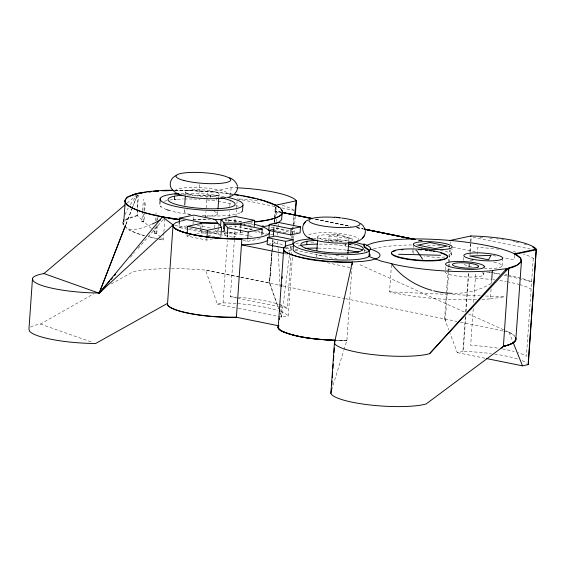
<?xml version="1.0" encoding="UTF-8"?>
<svg xmlns="http://www.w3.org/2000/svg" width="579" height="579" viewBox="0 0 579 579"><rect width="100%" height="100%" fill="white"/><g stroke="black" fill="none" stroke-linecap="round" stroke-linejoin="round"><path stroke-width="0.43" stroke-dasharray="2.9 2.17" d="M125.491 220.36A81.791 15.886 4 0 1 127.648 218.949L137.187 215.743L137.997 193.415M160.738 237.238L156.764 233.561L154.665 233.142L155.997 232.852L143.961 221.721L141.869 221.301L143.194 221.012L137.201 215.468L138.41 195.036M279.44 306.696L287.322 308.289L290.962 256.2M291.02 255.303L291.715 245.424M292.214 238.244L292.402 235.552M292.467 234.647L293.785 215.793M30.578 327.164A50.938 9.894 4 0 1 40.421 324.066L93.943 293.691M144.656 211.82L143.939 221.989L141.855 221.569L142.55 211.581M142.615 210.698L143.411 199.219M143.701 213.81L143.179 221.287L141.855 221.569M143.954 210.213L144.584 201.21M144.714 210.922L145.343 201.919M157.329 225.463L156.743 233.829L154.644 233.409L155.092 226.954M155.527 220.773L156.207 211.06M156.496 225.651L155.975 233.12L154.644 233.409M156.815 221.149L157.061 217.552M157.705 220.063L158.024 215.562M163.886 232.628L163.372 239.959A81.791 15.886 4 0 1 159.167 239.156M163.944 231.745L164.87 218.493M187.56 229.255L178.976 227.518L179.157 224.949M184.274 211.248L184.404 209.46M185.461 194.32L185.649 191.642M212.927 238.787L206.775 240.104L186.974 236.102L187.097 234.321M193.01 224.507L193.552 216.807M199.61 184.585L198.865 195.217L216.611 195.369L216.22 200.971L204.575 199.632M217.328 229.74L217.147 232.302L200.428 231.861L200.551 230.145M200.609 229.291L200.913 225.014M196.433 234.068L201.593 232.961L201.905 228.51M201.97 227.619L202.281 223.168M205.509 217.791L205.943 211.596M206.196 208.056L206.746 200.095M206.812 199.205L207.246 193.01M206.775 240.104L206.898 238.324M210.662 197.692L211.067 191.895L231.115 187.589A54.231 10.531 4 0 1 236.804 187.791M214.527 227.988L214.766 224.565M217.646 214.143L217.827 211.473M218.826 197.215L219.014 194.544M221.033 234.415L220.852 237.086L218.03 233.446L218.464 227.214M218.529 226.324L218.71 223.653M242.811 232.367L240.234 232.917L223.255 232.469L223.443 229.849M227.33 234.698L227.156 237.26L224.196 233.627L224.319 231.911M171.5 268.605A79.511 15.445 4 0 1 205.596 270.111L217.306 304.091L223.053 302.853L227.402 240.719M227.648 237.115L227.844 234.415M228.719 221.808L229.479 211.002M229.791 206.5L230.167 201.101M230.551 195.695L231.115 187.589M234.437 222.466L234.864 216.358M236.5 298.011L230.37 296.766L234.343 240.198M234.401 239.301L234.973 231.216M235.226 227.627L235.349 225.832M235.602 222.235L236.485 209.663M236.55 208.766L237.05 201.586M240.234 232.917L240.784 225.065M248.377 235.704L240.451 234.097L241.11 224.695M252.799 230.008A48.426 9.409 4 0 0 248.275 229.009L244.483 228.372L244.599 226.722M244.656 225.89L244.83 223.407M243.303 240.531L247.551 241.392L247.667 239.677M275.336 206.927L275.047 211.067A79.511 15.445 4 0 1 280.149 214.396M267.961 244.338L274.678 242.898L274.859 240.336M278.296 226.736L278.535 223.306M238.439 308.368L281.582 317.089L288.277 316.047L292.431 256.613M293.691 238.606L294.32 229.602M294.704 224.196L295.268 216.09M316.619 254.188L316.431 256.837A15.647 3.04 4 0 1 329.451 255.006M317.668 239.199L317.849 236.558M328.539 242.203L328.973 235.993L337.615 234.14L352.206 238.772L352.018 241.436M331.137 241.646L337.181 240.35L337.615 234.14M345.685 246.017L345.938 242.427M347.501 259.537L347.805 255.129M348.797 241.016L348.92 239.257M343.984 349.803L346.879 340.409L351.938 267.983M364.227 251.756L364.408 249.187M476.503 299.669A79.511 15.445 4 0 1 393.858 292.909L389.558 291.83L391.469 264.567M412.892 251.67L413.131 248.268M413.189 247.414L413.363 244.866M445.215 269.749L445.569 264.646M448.696 272.282L445.302 320.773L444.614 318.87L446.351 294.031M446.409 293.133L447.856 272.485M447.922 271.587L448.168 267.997M448.233 267.1L449.427 250.041M449.485 249.144L449.673 246.451L447.907 246.089L449.673 246.451L448.363 246.372M448.754 271.385L449.007 267.802M449.072 266.905L449.318 263.315M449.384 262.417L450.259 249.86M450.701 243.578L450.824 241.783M451.584 254.89L451.996 248.934M463.576 260.347L463.873 256.092M465.292 317.335L462.903 351.431L470.228 351.714A54.498 10.588 4 0 1 491.245 353.61M465.668 311.951L468.425 272.477M468.802 267.093L468.99 264.4M469.873 251.836L470.872 237.484M465.726 316.308L463.265 351.446L457.294 352.64L450.042 333.323M466.037 311.799L468.744 273.056M469.185 266.745L469.381 264.046M470.01 255.035L470.199 252.328M470.257 251.431L470.886 242.42M470.951 241.515L471.27 237.014M473.238 308.665L470.669 345.381A54.05 10.502 4 0 1 498.997 348.334M473.673 302.397L475.735 272.948M477.024 254.521L477.516 247.501A50.995 9.908 4 0 1 495.313 248.84M483.783 274.67L483.964 272.123M481.945 299.43A79.511 15.445 4 0 0 490.391 298.822L491.072 289.153M491.499 282.993L491.622 281.235M502.087 266.116L502.623 258.458M514.376 255.339L514.065 259.826L503.549 257.669M533.252 258.451L526.405 356.331A54.05 10.502 4 0 0 518.053 352.669M271.855 252.538L269.488 283.196L278.557 308.621M271.891 251.851L272.847 239.308M273.172 235.407L273.867 226.396M274.149 222.285L275.322 207.065M272.014 252.878L269.488 283.196L272 252.705M272.311 249.31L273.049 240.394M273.498 235.045L273.795 231.477M273.867 230.587L274.236 226.128M274.533 222.56L275.503 210.966L280.801 212.052M272.072 251.807L273.027 240.147M273.397 235.667L273.621 232.975M273.693 232.078L274.135 226.7M274.504 222.213L274.721 219.521M274.801 218.623L275.756 206.964M289.413 255.361L281.582 317.089L280.07 312.855L281.582 317.089L280.808 301.746M289.529 254.463L290.549 246.415M291.57 238.36L291.91 235.675M292.026 234.784L293.046 226.729M293.162 225.839L294.407 215.996M331.622 389.964L343.723 350.657M125.882 224.406L132.396 207.622M137.288 195.036L132.721 206.783L137.346 195.087M125.911 224.428L132.446 207.666M130.398 257.279L134.531 252.531M138.063 248.463L163.408 219.325M127.083 203.113L136.014 195.521M125.368 219.919L127.402 218.37L137.201 215.468M111.248 283.971L133.279 271.609A79.511 15.445 4 0 1 169.871 268.613M179.83 221.388L185.316 220.309L181.046 219.825M288.255 251.062L291.548 250.034M178.976 227.518L186.872 225.824M186.974 236.102L191.273 235.175M229.016 227.069L234.191 225.962L252.27 229.617M271.37 229.914L278.173 228.452L297.447 232.353M247.551 241.392L261.585 238.374M285.165 248.174L292.721 246.545L290.144 246.024M295.811 243.462L300.436 242.782M295.391 249.462L297.7 249.122M490.391 298.822L504.577 296.832L484.811 295.978M177.456 199.314L183.456 198.966M192.648 219.984L210.155 219.383M250.801 222.264L252.487 222.177M244.483 228.372L252.082 227.967M174.062 190.223L204.257 191.077A80.474 15.633 4 0 1 232.816 194.146M336.182 340.351A48.629 9.445 4 0 0 346.879 340.409L336.935 340.387M346.879 340.409L336.558 340.365M187.241 194.993L204.315 195.536A33.611 6.528 4 0 1 219.036 197.453M184.317 198.966L192.901 199.01M175.046 190.498L190.368 190.629L211.067 191.895M201.593 232.961L207.651 233.142M208.512 233.163L218.03 233.446M224.196 233.627L240.451 234.097M324.102 240.307L334.619 240.784A31.295 6.08 4 0 1 342.587 241.66M389.558 291.83L447.068 294.335M452.46 294.566L480.317 295.782M241.53 221.453L225.137 219.991A48.426 9.409 4 0 1 237.462 221.337L241.588 222.025M193.762 199.01L200.066 199.371M224.79 219.897L230.775 220.252M183.449 194.428L193.024 195.014M440.431 245.88L428.981 245.178A79.511 15.445 4 0 0 425.29 245.069M181.032 220.027L185.302 220.512M328.973 235.993L352.206 238.772M342.833 243.911L347.306 244.447M348.196 244.555L351.771 244.982L349.195 244.164M224.319 196.657L215.547 195.188A41.565 8.07 4 0 0 181.227 193.451M217.928 201.253L224.782 202.404A41.565 8.07 4 0 1 232.801 204.365M351.381 241.523L345.077 240.473A38.699 7.52 4 0 0 313.767 238.823M349.615 244.562L355.39 245.532M347.458 246.314L344.7 245.851A38.699 7.52 4 0 0 318.566 244.099M212.095 236.239L214.592 236.666M159.319 238.989L163.387 239.692L161.403 237.853M271.124 227.091L271.283 227.12A54.267 10.538 4 0 1 289.268 232.44M473.021 237.368L530.125 248.919M274.895 206.508L237.245 198.887A54.368 10.56 4 0 1 259.269 200.884M281.901 207.926L294.161 210.401M315.62 219.282L350.013 226.251M357.069 227.685L362.36 228.756M419.688 240.372L422.337 240.907M243.122 224.073L251.851 225.839M271.052 229.718L272.796 230.073M273.672 230.247L277.16 230.956M278.036 231.13L287.633 233.076M197.301 225.369L211.031 228.148M249.252 235.885L252.777 236.594M274.678 242.898L284.13 244.808M174.807 225.463L233.916 237.419M188.421 229.429L200.428 231.861M237.376 298.185L278.564 306.515M217.306 304.091L237.556 308.187M457.294 352.64L485.499 358.343M315.287 219.072L350.65 226.28M356.838 227.54L363.033 228.799M419.616 240.328L422.265 240.864M418.53 240.256L422.04 240.98M452.742 247.262L475.518 251.93M493.04 255.52L497.419 256.417M315.729 219.347L350.208 226.375M356.403 227.634L363.474 229.074M418.299 240.242L421.838 240.965M239.735 277.102L205.596 270.111L269.879 283.117L278.658 308.6M240.611 277.283L281.872 285.722M282.755 285.903L344.671 298.511M345.554 298.692L456.961 321.439M460.486 322.17L502.825 330.964M503.708 331.145L508.999 332.245A77.716 15.097 4 0 1 514.811 336.276M286.062 248.196L291.36 249.332M294.892 250.092L337.311 259.175M284.781 253.602L287.437 254.174M327.2 262.685L350.172 267.607M489.197 272.043L499.749 274.374M504.143 275.343L532.275 281.568M144.359 235.559L140.169 234.509L129.269 230.341M148.55 236.608L155.252 238.295M337.181 240.35L341.472 241.711M40.421 324.066L92.249 342.29M364.256 250.331L366.594 251.192M359.993 264.755L465.364 312.486M468.657 313.977L508.999 332.245A80.17 15.575 4 0 1 514.601 336.261M533.86 258.893L532.079 257.604A50.995 9.908 4 0 0 523.373 254.065M222.3 231.289L223.255 232.469M215.533 230.225L217.147 232.302M508.999 332.245L512.625 341.255M444.614 318.87L448.776 329.958M122.661 221.989L123.298 226.071M275.995 206.978L276.545 217.813M276.588 218.71L276.726 221.417M277.001 226.838L277.276 232.251M277.327 233.156L277.413 234.958M277.739 241.277L278.058 247.595M278.101 248.5L280.07 287.307M298.156 246.082A38.699 7.52 4 0 1 299.944 245.648M223.053 302.853A54.231 10.531 4 0 1 236.152 303.49M237.795 303.613A54.231 10.531 4 0 1 277.942 310.503M280.728 311.488A54.231 10.531 4 0 1 288.277 316.047M230.37 296.766A54.375 10.56 4 0 1 236.623 297.157M238.41 297.288A54.375 10.56 4 0 1 278.521 304.214M279.259 304.46A54.375 10.56 4 0 1 287.322 308.289M253.863 231.745A54.223 10.531 4 0 1 259.732 232.519M261.361 232.758A54.223 10.531 4 0 1 267.136 233.721M270.61 234.386A54.223 10.531 4 0 1 274.707 235.269M311.032 242.16A48.426 9.409 4 0 1 316.047 242.094M345.402 243.954A48.426 9.409 4 0 1 347.118 244.172M496.181 248.941A50.995 9.908 4 0 1 498.772 249.252M513.233 251.576A50.995 9.908 4 0 1 516.569 252.292M175.343 190.397A79.511 15.445 4 0 1 233.055 194.443M248.695 223.009A48.426 9.409 4 0 1 253.218 224.008M151.322 224.442A68.3 20.323 -39.2 0 1 125.665 227.294A81.791 15.886 4 0 0 144.576 235.682M123.834 224.218A68.3 20.323 -39.2 0 1 123.566 222.64M125.122 214.491A68.3 20.323 -39.2 0 1 128.198 208.129M130.311 204.655A68.3 20.323 -39.2 0 1 137.578 194.797M193.248 219.55A48.426 9.409 4 0 1 207.275 219.159M373.571 248.818A79.511 15.445 4 0 1 412.603 244.96M416.156 244.946A79.511 15.445 4 0 1 417.958 244.953M491.151 283.392A66.78 52.906 12.4 0 1 453.212 293.372M494.727 354.087A54.498 10.588 4 0 1 519.233 359.552M522.092 360.645A54.498 10.588 4 0 1 526.658 363.076M479.868 237.368A54.498 10.588 4 0 1 483.986 237.636M489.725 238.114A54.498 10.588 4 0 1 492.164 238.353M496.579 238.838A54.498 10.588 4 0 1 498.36 239.062M501.863 239.525A54.498 10.588 4 0 1 503.585 239.778M513.32 241.472A54.498 10.588 4 0 1 515.035 241.827M515.882 242.008A54.498 10.588 4 0 1 519.117 242.76M524.241 244.143A54.498 10.588 4 0 1 526.514 244.866M502.398 348.92A54.05 10.502 4 0 1 514.145 351.518M475.366 278.217A54.05 10.502 4 0 1 490.739 279.425M493.243 279.708A54.05 10.502 4 0 1 494.9 279.91M499.771 280.562A54.05 10.502 4 0 1 506.227 281.597M507.095 281.749A54.05 10.502 4 0 1 518.842 284.354M519.667 284.579A54.05 10.502 4 0 1 531.102 289.167M318.233 248.116A48.426 9.409 4 0 1 346.698 250.171M257.626 231.289A48.426 9.409 4 0 1 260.203 232.114M260.999 232.396A48.426 9.409 4 0 1 266.094 234.683M486.794 272.116A56.684 11.008 4 0 1 499.872 273.715M505.243 274.576A56.684 11.008 4 0 1 506.965 274.88M507.819 275.039A56.684 11.008 4 0 1 531.573 282.422M282.176 205.357A54.368 10.56 4 0 1 293.553 209.974M246.292 223.624A54.267 10.538 4 0 1 252.929 224.297M261.846 225.47A54.267 10.538 4 0 1 263.633 225.745M158.342 238.989A81.791 15.886 4 0 1 148.557 236.753M123.949 225.057A81.791 15.886 4 0 1 123.711 222.893M308.752 234.965A25.556 4.965 4 0 1 336.681 233.192A25.556 4.965 4 0 1 358.879 239.612M335.943 255.505A15.647 3.04 4 0 1 347.378 258.733M228.698 232.208A15.647 3.04 4 0 1 235.552 236.391L233.627 236.963A15.647 3.04 4 0 1 230.833 237.354M211.031 236.015A15.647 3.04 4 0 1 206.717 234.625M205.545 233.786A15.647 3.04 4 0 1 206.356 232.273M208.281 231.701A15.647 3.04 4 0 1 221.706 231.339M222.517 231.405A15.647 3.04 4 0 1 226.483 231.853M213.941 211.501A16.805 3.264 4 0 1 216.64 214.91L214.57 215.526A16.805 3.264 4 0 1 204.517 216.133M190.303 214.505A16.805 3.264 4 0 1 187.35 209.866M174.945 191.258A27.445 5.334 4 0 1 202.303 187.748A27.445 5.334 4 0 1 229.711 194.928M240.234 212.826A41.565 8.07 4 0 1 201.412 215.576M190.679 214.592A41.565 8.07 4 0 1 169.575 210.582M166.774 209.67A41.565 8.07 4 0 1 162.062 207.521M164.306 201.297A41.565 8.07 4 0 1 167.092 200.573M170.06 200.03A41.565 8.07 4 0 1 172.571 199.69M235.61 205.277A41.565 8.07 4 0 1 238.671 206.529M493.786 262.135A19.454 3.778 4 0 1 501.523 266.731A19.454 3.778 4 0 1 484.551 268.403M471.704 266.883A19.454 3.778 4 0 1 464.025 264.248M470.184 260.774A19.454 3.778 4 0 1 473.542 260.55M481.981 272.622A19.454 3.778 4 0 1 467.919 277.023A19.454 3.778 4 0 1 445.092 271.45M448.479 269.836A19.454 3.778 4 0 1 451.881 269.329M440.337 250.381A19.454 3.778 4 0 1 449.094 256.294M444.795 257.011A19.454 3.778 4 0 1 424.132 256.179M414.036 253.37A19.454 3.778 4 0 1 416.272 250.056M218.008 195.304L215.938 195.919A16.805 3.264 4 0 1 196.39 195.753L192.539 195.087A16.805 3.264 4 0 1 187.922 190.448A16.805 3.264 4 0 1 209.612 190.636A16.805 3.264 4 0 1 218.008 195.304M347.986 239.967L346.054 240.538A15.647 3.04 4 0 1 327.859 240.379L324.262 239.764A15.647 3.04 4 0 1 319.963 235.443A15.647 3.04 4 0 1 340.163 235.617A15.647 3.04 4 0 1 347.986 239.967M281.22 212.312L275.047 211.067L281.242 212.327"/><path stroke-width="0.87" d="M370.278 248.992A48.426 9.409 4 0 1 377.19 258.306L371.429 260.109L362.961 261.361L352.358 261.983L334.409 343.144L330.891 393.43A51.147 9.937 4 0 0 370.596 405.039A51.147 9.937 4 0 0 426.064 403.997L503.39 346.481L508.767 268.034L517.156 265.044L521.093 262.178L520.456 258.096L514.485 253.819A79.511 15.445 4 0 0 439.729 239.677A79.511 15.445 4 0 0 367.976 244.845L366.594 245.894M179.83 221.388L175.719 222.676L173.056 224.905L99.161 293.198L43.953 273.57A50.938 9.894 4 0 0 32.482 278.665L28.95 329.154L29.652 331.326A50.938 9.894 4 0 0 95.651 343.485L167.57 303.331A49.201 9.553 4 0 0 236.391 317.249L278.839 325.839A48.629 9.445 4 0 0 335.335 340.329M43.953 273.57L125.021 204.865M123.776 221.996L125.223 201.239M142.296 192.894L135.102 193.9L127.163 197.157L124.463 201.029L127.185 205.248C143.266 214.425 162.113 217.103 180.185 219.723M159.862 204.032L160.253 198.431M174.359 199.494L174.583 196.295M178.462 219.738L175.053 219.144M179.222 224.095L179.635 218.109L193.668 215.099L215.12 219.434L217.805 222.893L201.087 222.452L179.635 218.109M184.715 205.009L185.338 196.1M187.22 232.541L187.661 226.309L202.281 223.168L218.71 223.653L221.533 227.294L221.098 233.525M200.971 224.16L201.087 222.452M207.021 236.543L207.456 230.319L221.533 227.294M218.015 208.802L218.768 198.105M220.628 225.434L221.055 219.325L234.864 216.358L254.666 220.367L254.232 226.476M223.501 228.973L223.928 222.864L221.055 219.325M224.377 231.057L224.855 224.218L241.11 224.695L262.244 228.966L261.824 234.951M227.395 233.844L227.815 227.858L224.855 224.218M240.784 225.065L240.9 223.32L254.666 220.367M242.912 205.313L242.521 210.908A41.565 8.07 4 0 1 241.059 212.377M247.79 237.969L248.21 231.984L262.244 228.966M292.902 243.983L293.198 239.72L275.155 236.066L267.592 237.694L267.114 244.519L284.303 248M268.815 230.464L269.235 224.464L278.593 222.452L300.494 226.881L300.074 232.881L290.709 234.893L268.815 230.464L270.516 230.095M269.003 238.063L269.358 232.924M282.06 213.622L281.655 219.419A79.511 15.445 4 0 1 274.924 223.827M278.195 327.49L283.652 249.469A48.144 9.351 4 0 0 287.09 253.023C307.565 261.578 330.443 262.157 352.336 262.388M279.273 319.579L279.396 317.791M279.838 311.531L279.961 309.743M281.589 286.496L281.712 284.709M282.147 278.448L282.277 276.661M283.898 253.414L284.014 251.814M284.289 247.819L284.318 247.414M285.223 247.32L285.642 241.342L293.198 239.72M290.709 234.893L291.128 228.893L300.494 226.881M295.333 215.193L296.339 200.783A54.231 10.531 4 0 0 236.804 187.791M293.596 243.484L293.22 248.869A38.699 7.52 4 0 0 323.552 258.885A38.699 7.52 4 0 0 368.049 257.054L370.176 255.274L369.843 253.942M306.718 244.642L306.964 241.059M316.865 250.664L317.603 240.082M331.478 389.03L330.891 393.43M331.731 385.469L332.042 381.004M332.288 377.443L332.664 372.087M332.918 368.519L333.229 364.061M333.475 360.493L333.786 356.034M334.04 352.466L334.351 348.008M334.597 344.44L334.85 340.879M347.928 253.363L348.732 241.899M352.162 264.784L352.358 261.983A48.426 9.409 4 0 1 283.544 248.058L286.207 245.836L293.502 243.802M312.884 238.859A38.699 7.52 4 0 0 307.29 250.801A38.699 7.52 4 0 0 368.425 251.67L369.409 250.852L364.242 247.161L363.901 244.041L367.014 245.192L370.104 247.276L370.596 249.274L369.453 250.229L369.033 256.236L369.836 256.808L380.736 260.984L395.826 264.762A79.511 15.445 4 0 0 492.36 270.683C501.544 268.287 516.323 270.241 521.498 260.463A77.716 15.097 4 0 0 514.485 253.819L536.205 249.158L528.128 364.625M470.937 236.587L470.98 235.964L478.312 236.239A54.231 10.531 4 0 1 536.205 249.158M491.687 280.352L492.36 270.683M514.485 253.819L514.442 254.442L536.161 249.781A54.231 10.531 4 0 0 532.796 247.11M500.987 348.254L503.281 346.459L509.498 344.643A77.716 15.097 4 0 0 515.788 340.141L521.498 260.463M536.27 250.164L528.272 364.596L522.519 365.834L486.382 358.524M294.523 215.099L296.339 200.783L275.452 205.27L274.395 204.865L275.901 205.176M237.658 188.037L236.623 191.236L234.473 194.153M515.911 339.468L514.774 341.335A80.17 15.575 4 0 1 509.419 344.635L503.39 346.481M308.209 219.868C299.705 223.465 301.63 235.921 309.946 238.309M356.946 241.457C361.774 240.292 365.928 235.602 365.32 230.493M303.454 224.695L305.473 221.822M362.389 238.41L364.401 235.544M179.345 219.303L162.395 216.886L99.161 293.198L125.556 225.238L99.161 293.198L109.771 280.996M110.951 279.643L112.717 277.609M114.49 275.575L115.67 274.222M334.409 343.144A51.147 9.937 4 0 0 374.114 354.753A51.147 9.937 4 0 0 429.582 353.711L506.545 268.692A66.78 52.906 12.4 0 1 505.561 270.118M429.582 353.711L508.767 268.034L508.449 274.055M176.19 175.531C170.559 177.717 167.953 185.512 172.636 190.006M233.134 195.232L228.647 197.186M132.41 195.065L138.765 193.183L129.226 196.397A81.791 15.886 4 0 0 127.235 204.734C138.323 213.231 154.825 214.44 166.622 217.899M503.281 346.459L506.632 345.591A91.54 17.783 4 0 0 514.89 341.147L515.527 340.126A80.17 15.575 4 0 0 515.744 338.874M450.093 240.444L470.98 235.964M137.94 193.357L147.862 191.584L164.443 190.31L173.186 190.23M149.389 191.895L151.162 191.649A79.511 15.445 4 0 0 147.768 191.953M254.673 221.648L258.893 221.323A78.426 15.235 4 0 0 282.755 212.102M153.811 191.352L158.219 191.121M164.378 190.788L173.244 190.484M174.561 199.451L176.009 199.386M213.622 219.412L222.22 219.738M398.569 254.275L440.576 255.259M223.928 222.864L240.9 223.32M335.769 340.343C317.835 339.511 299.386 338.266 282.545 331.586A48.426 9.409 4 0 1 278.065 326.484M335.161 340.329C317.133 339.359 298.395 338.331 281.633 331.036A48.144 9.351 4 0 1 278.839 325.839M174.749 193.893L179.099 194.16M334.553 217.139L339.526 217.603M348.348 246.459L362.7 249.752M347.545 250.287L358.763 252.169M168.301 218.189L175.039 219.354M312.095 218.572L282.103 212.493L312.19 218.63M415.281 239.482L364.126 229.118L414.137 239.359M269.235 224.464L291.128 228.893M227.815 227.858L248.21 231.984M267.592 237.694L285.642 241.342M187.661 226.309L207.456 230.319M283.015 253.233L241.45 244.83A48.426 9.409 4 0 0 268.012 240.082M281.691 212.225L312.631 218.529M364.799 229.161L415.194 239.424M364.357 229.255L413.876 239.344M354.044 241.971L363.858 244.664M273.577 204.553L264.552 201.101A79.511 15.445 4 0 0 257.474 199.147M229.581 177.739C233.409 179.201 236.587 182.327 237.571 186.358M173.801 191.258L175.249 192.235M369.453 250.229L364.285 246.538L363.901 244.041M162.395 216.886L173.056 224.905L173.678 227.402A48.426 9.409 4 0 0 229.863 238.772L241.87 238.823A48.426 9.409 4 0 0 254.072 224.211M360.63 223.385L363.047 225.687L364.871 228.814M173.519 226.765L174.959 228.256A49.201 9.553 4 0 0 225.752 238.526L241.87 238.823L236.391 317.249A48.426 9.409 4 0 1 167.57 303.331L173.056 224.905L173.302 226.548M416.569 250.403L422.576 259.131M282.762 212.109L280.279 207.933L272.564 203.663A80.474 15.633 4 0 0 233.692 194.276M512.958 342.073L522.519 365.834M32.482 278.665L33.184 280.829A50.938 9.894 4 0 0 99.175 292.988M300.675 245.496A38.699 7.52 4 0 1 317.705 244.106M440.872 253.052A28.096 5.457 4 0 1 428.084 260.941A28.096 5.457 4 0 1 391.57 252.828M393.112 251.539A28.096 5.457 4 0 1 395.464 250.721M401.37 249.766A28.096 5.457 4 0 1 403.006 249.621M418.53 249.621A28.096 5.457 4 0 1 421.787 249.853M425.413 250.208A28.096 5.457 4 0 1 427.201 250.41M429.792 250.758A28.096 5.457 4 0 1 431.478 251.011M433.121 251.286A28.096 5.457 4 0 1 434.691 251.576M452.322 293.358A66.78 52.906 12.4 0 1 433.642 290.81M431.898 290.347A66.78 52.906 12.4 0 1 391.527 263.684M281.43 209.54A79.511 15.445 4 0 1 254.326 222.032M138.75 193.393A79.511 15.445 4 0 1 143.027 192.619M143.787 192.503A79.511 15.445 4 0 1 146.14 192.163M153.703 191.331A79.511 15.445 4 0 1 158.48 190.969M161.802 190.773A79.511 15.445 4 0 1 172.926 190.419M233.959 194.573A79.511 15.445 4 0 1 238.461 195.282M240.227 195.579A79.511 15.445 4 0 1 241.979 195.883M243.694 196.187A79.511 15.445 4 0 1 255.766 198.72M275.452 205.27A79.511 15.445 4 0 1 279.418 207.651M348.326 242.579A31.295 6.08 4 0 1 355.332 252.321A31.295 6.08 4 0 1 307.355 248.753A31.295 6.08 4 0 1 317.806 240.307M241.856 239.026A49.201 9.553 4 0 1 173.041 225.108M160.39 219.977A68.3 20.323 -39.2 0 1 152.082 224.102M123.522 221.771A68.3 20.323 -39.2 0 1 123.653 219.904M269.995 225.289A79.511 15.445 4 0 1 262.273 226.794M515.686 337.593A77.716 15.097 4 0 1 516.012 338.889M305.09 248.384A48.426 9.409 4 0 1 317.357 248.109M341.957 218.073A25.556 4.965 4 0 1 353.61 226.903A25.556 4.965 4 0 1 311.249 222.821A25.556 4.965 4 0 1 334.445 217.349M336.942 217.545A25.556 4.965 4 0 1 341.045 217.965M358.017 240.842A25.556 4.965 4 0 1 333.41 242.883A25.556 4.965 4 0 1 308.766 237.542M226.063 197.359A27.445 5.334 4 0 1 198.785 198.156A27.445 5.334 4 0 1 175.886 192.706M226.917 197.171A41.565 8.07 4 0 1 231.441 209.497A41.565 8.07 4 0 1 169.719 204.908A41.565 8.07 4 0 1 178.694 193.581M169.575 210.582A41.565 8.07 4 0 1 166.774 209.67M161.396 207.065A41.565 8.07 4 0 1 160.397 206.175M220.664 197.772A33.611 6.528 4 0 1 226.758 207.89A33.611 6.528 4 0 1 176.66 204.575A33.611 6.528 4 0 1 182.19 195.224M490.97 255.411L488.546 259.833L469.728 256.005L490.97 255.411M484.319 267.013L483.248 267.911A19.454 3.778 4 0 1 450.18 266.861L447.429 265.841A19.454 3.778 4 0 1 461.499 261.447A19.454 3.778 4 0 1 484.319 267.013M477.95 267.093L476.452 267.592A13.114 2.548 4 0 1 454.392 266.029A13.114 2.548 4 0 1 464.054 262.808A13.114 2.548 4 0 1 477.95 267.093M429.973 242.543L417.966 245.12L435.314 248.63L447.321 246.053L429.973 242.543M403.585 258.133A28.096 5.457 4 0 0 447.473 257.033A28.096 5.457 4 0 0 407.544 248.956A28.096 5.457 4 0 0 403.585 258.133M184.042 180.518A27.445 5.334 4 0 0 229.841 181.191A27.445 5.334 4 0 0 196.267 172.397A27.445 5.334 4 0 0 184.042 180.518M472.24 259.226A19.454 3.778 4 0 0 502.623 258.458A19.454 3.778 4 0 0 474.983 252.871A19.454 3.778 4 0 0 472.24 259.226M421.729 247.993A19.454 3.778 4 0 0 452.112 247.233A19.454 3.778 4 0 0 424.472 241.638A19.454 3.778 4 0 0 421.729 247.993"/></g></svg>
